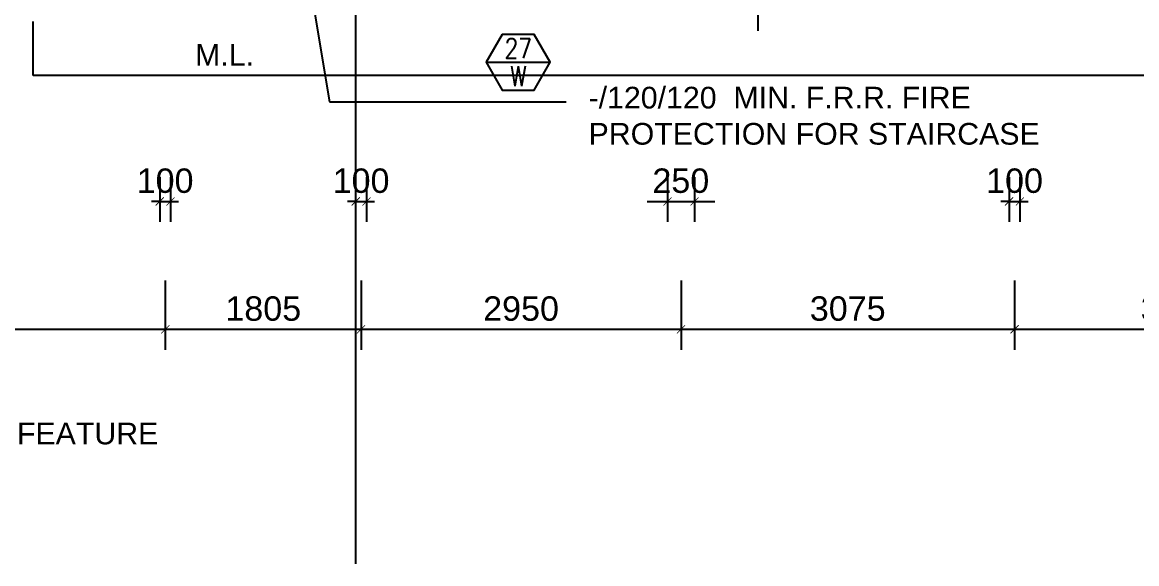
# Model space of a CAD drawing. Header units: millimetres. Extents: x -1214 to 72065, y 7230 to 56310.
# Drawn here: x 51926 to 62201, y 15000 to 19992 of the extents above; entities that cross this region are included whole.
import ezdxf
from ezdxf.enums import TextEntityAlignment as Align

# ---------------------------------------------------------------- set-up
doc = ezdxf.new("R2010")
doc.units = ezdxf.units.MM
doc.header["$MEASUREMENT"] = 0
doc.linetypes.add('CENTERX2', pattern=[101.6, 63.5, -12.7, 12.7, -12.7])
doc.layers.get('0').update_dxf_attribs({"color": 8})
doc.layers.get('Defpoints').update_dxf_attribs({"color": 8})
for name, color, linetype in [('Architectural Features', 8, 'Continuous'), ('GBP Dim', 8, 'Continuous'), ('GBP Text 200', 8, 'Continuous'), ('grid', 8, 'CENTERX2'), ('metal louvres', 8, 'Continuous'), ('TEXT Ref', 8, 'Continuous'), ('Window Mark', 8, 'Continuous')]:
    doc.layers.add(name, color=color, linetype=linetype)
doc.styles.add('BH', font='arial.ttf')
doc.styles.add('ROMANS', font='romans.shx')
doc.dimstyles.new('200 GBP', dxfattribs={"dimscale": 1.5, "dimtxt": 150, "dimasz": 50, "dimexe": 125, "dimexo": 50, "dimgap": 50, "dimtad": 1, "dimdec": 0, "dimzin": 0, "dimdsep": 46, "dimtxsty": 'BH', "dimblk": 'ARCHTICK', "dimcen": 0.09, "dimdle": 125, "dimclrd": 9, "dimclre": 9, "dimclrt": 1, "dimadec": 0, "dimazin": 0, "dimtfac": 1, "dimtdec": 0, "dimtix": 1, "dimtmove": 2, "dimatfit": 3, "dimldrblk": 'ARCHTICK', "dimfxl": 300, "dimfxlon": 1, "dimtolj": 1, "dimtzin": 0, "dimarcsym": 0})
doc.dimstyles.get("Standard").update_dxf_attribs({"dimtxt": 0.18, "dimasz": 0.18, "dimexe": 0.18, "dimexo": 0.0625, "dimgap": 0.09, "dimtad": 0, "dimtih": 1, "dimtoh": 1, "dimdec": 4, "dimzin": 0, "dimdsep": 46, "dimtxsty": 'Standard', "dimcen": 0.09, "dimadec": 0, "dimazin": 0, "dimtfac": 1, "dimtdec": 4, "dimtofl": 0, "dimtmove": 0, "dimatfit": 3, "dimfxl": 1, "dimtolj": 1, "dimtzin": 0, "dimarcsym": 0})

# ---------------------------------------------------------------- blocks, each defined once
blk = doc.blocks.new('A$C65CE4B9A')
at = {"layer": 'grid', "ltscale": 200}
blk.add_line((-14000, 10500), (-14000, -20450), dxfattribs=at)
blk = doc.blocks.new('_ArchTick')
at = {"color": 0, "const_width": 0.1}
blk.add_lwpolyline([(0.5, 0.5), (-0.5, -0.5)], dxfattribs=at)
blk = doc.blocks.new('*D196')
at = {"layer": 'Defpoints', "color": 0, "transparency": 16777216}
for p in [(49270, 19984), (53245, 19184), (53245, 17161)]:
    blk.add_point(p, dxfattribs=at)
at = {"layer": 'GBP Dim', "color": 9, "lineweight": -2, "transparency": 16777216}
for p, q in [((49270, 17611), (49270, 16973)), ((53245, 17611), (53245, 16973)), ((49082, 17161), (53433, 17161))]:
    blk.add_line(p, q, dxfattribs=at)
at = {"layer": 'GBP Dim', "color": 9, "lineweight": -2, "transparency": 16777216, "xscale": 75, "yscale": 75, "zscale": 75, "rotation": 180}
blk.add_blockref('_ArchTick', (49270, 17161), dxfattribs=at)
at = {"layer": 'GBP Dim', "color": 9, "lineweight": -2, "transparency": 16777216, "xscale": 75, "yscale": 75, "zscale": 75}
blk.add_blockref('_ArchTick', (53245, 17161), dxfattribs=at)
at = {"layer": 'GBP Dim', "transparency": 16777216, "insert": (51257, 17351), "char_height": 225, "attachment_point": 5, "style": 'BH'}
blk.add_mtext('\\A1;3975', dxfattribs=at)
blk = doc.blocks.new('*D197')
at = {"layer": 'Defpoints', "color": 0, "transparency": 16777216}
for p in [(55050, 20084), (53245, 19184), (55050, 17161)]:
    blk.add_point(p, dxfattribs=at)
at = {"layer": 'GBP Dim', "color": 9, "lineweight": -2, "transparency": 16777216}
for p, q in [((53245, 17611), (53245, 16973)), ((55050, 17611), (55050, 16973)), ((53058, 17161), (55237, 17161))]:
    blk.add_line(p, q, dxfattribs=at)
at = {"layer": 'GBP Dim', "color": 9, "lineweight": -2, "transparency": 16777216, "xscale": 75, "yscale": 75, "zscale": 75, "rotation": 180}
blk.add_blockref('_ArchTick', (53245, 17161), dxfattribs=at)
at = {"layer": 'GBP Dim', "color": 9, "lineweight": -2, "transparency": 16777216, "xscale": 75, "yscale": 75, "zscale": 75}
blk.add_blockref('_ArchTick', (55050, 17161), dxfattribs=at)
at = {"layer": 'GBP Dim', "transparency": 16777216, "insert": (54148, 17351), "char_height": 225, "attachment_point": 5, "style": 'BH'}
blk.add_mtext('\\A1;1805', dxfattribs=at)
blk = doc.blocks.new('*D198')
at = {"layer": 'Defpoints', "color": 0, "transparency": 16777216}
for p in [(55050, 20084), (58000, 20083), (58000, 17161)]:
    blk.add_point(p, dxfattribs=at)
at = {"layer": 'GBP Dim', "color": 9, "lineweight": -2, "transparency": 16777216}
for p, q in [((55050, 17611), (55050, 16973)), ((58000, 17611), (58000, 16973)), ((54862, 17161), (58187, 17161))]:
    blk.add_line(p, q, dxfattribs=at)
at = {"layer": 'GBP Dim', "color": 9, "lineweight": -2, "transparency": 16777216, "xscale": 75, "yscale": 75, "zscale": 75, "rotation": 180}
blk.add_blockref('_ArchTick', (55050, 17161), dxfattribs=at)
at = {"layer": 'GBP Dim', "color": 9, "lineweight": -2, "transparency": 16777216, "xscale": 75, "yscale": 75, "zscale": 75}
blk.add_blockref('_ArchTick', (58000, 17161), dxfattribs=at)
at = {"layer": 'GBP Dim', "transparency": 16777216, "insert": (56525, 17351), "char_height": 225, "attachment_point": 5, "style": 'BH'}
blk.add_mtext('\\A1;2950', dxfattribs=at)
blk = doc.blocks.new('*D199')
at = {"layer": 'Defpoints', "color": 0, "transparency": 16777216}
for p in [(64100, 22083), (61075, 20084), (64100, 17161)]:
    blk.add_point(p, dxfattribs=at)
at = {"layer": 'GBP Dim', "color": 9, "lineweight": -2, "transparency": 16777216}
for p, q in [((61075, 17611), (61075, 16973)), ((64100, 17611), (64100, 16973)), ((60887, 17161), (64288, 17161))]:
    blk.add_line(p, q, dxfattribs=at)
at = {"layer": 'GBP Dim', "color": 9, "lineweight": -2, "transparency": 16777216, "xscale": 75, "yscale": 75, "zscale": 75, "rotation": 180}
blk.add_blockref('_ArchTick', (61075, 17161), dxfattribs=at)
at = {"layer": 'GBP Dim', "color": 9, "lineweight": -2, "transparency": 16777216, "xscale": 75, "yscale": 75, "zscale": 75}
blk.add_blockref('_ArchTick', (64100, 17161), dxfattribs=at)
at = {"layer": 'GBP Dim', "transparency": 16777216, "insert": (62588, 17351), "char_height": 225, "attachment_point": 5, "style": 'BH'}
blk.add_mtext('\\A1;3025', dxfattribs=at)
blk = doc.blocks.new('MISCWINDOWS')
blk.add_line((-4.04, 0), (4.04, 0))
blk.add_lwpolyline([(-2.02, 3.5), (-4.04, 0), (-2.02, -3.5), (2.02, -3.5), (4.04, 0), (2.02, 3.5)], close=True)
at = {"style": 'BH'}
for tag, p in [('MARK_NUMBER', (0, 1.75)), ('DWG_NUMBER', (0, -1.75))]:
    blk.add_attdef(tag, text='', height=2.5, dxfattribs=at).set_placement(p, align=Align.MIDDLE_CENTER)
blk = doc.blocks.new('*D220')
at = {"layer": 'Defpoints', "color": 0, "transparency": 16777216}
for p in [(58000, 20084), (61075, 20083), (61075, 17161)]:
    blk.add_point(p, dxfattribs=at)
at = {"layer": 'GBP Dim', "color": 9, "lineweight": -2, "transparency": 16777216}
for p, q in [((58000, 17611), (58000, 16973)), ((61075, 17611), (61075, 16973)), ((57812, 17161), (61262, 17161))]:
    blk.add_line(p, q, dxfattribs=at)
at = {"layer": 'GBP Dim', "color": 9, "lineweight": -2, "transparency": 16777216, "xscale": 75, "yscale": 75, "zscale": 75, "rotation": 180}
blk.add_blockref('_ArchTick', (58000, 17161), dxfattribs=at)
at = {"layer": 'GBP Dim', "color": 9, "lineweight": -2, "transparency": 16777216, "xscale": 75, "yscale": 75, "zscale": 75}
blk.add_blockref('_ArchTick', (61075, 17161), dxfattribs=at)
at = {"layer": 'GBP Dim', "transparency": 16777216, "insert": (59537, 17351), "char_height": 225, "attachment_point": 5, "style": 'BH'}
blk.add_mtext('\\A1;3075', dxfattribs=at)
blk = doc.blocks.new('*D230')
at = {"layer": 'Defpoints', "color": 0, "transparency": 16777216}
for p in [(58125, 20875), (58711, 20875), (58125, 20100)]:
    blk.add_point(p, dxfattribs=at)
at = {"layer": 'GBP Dim', "color": 9, "lineweight": -2, "transparency": 16777216}
for p, q in [((58711, 19912), (58711, 21062)), ((58261, 20875), (58898, 20875)), ((58261, 20100), (58898, 20100))]:
    blk.add_line(p, q, dxfattribs=at)
at = {"layer": 'GBP Dim', "color": 9, "lineweight": -2, "transparency": 16777216, "xscale": 75, "yscale": 75, "zscale": 75}
for p, rotation in [((58711, 20875), 90), ((58711, 20100), 270)]:
    blk.add_blockref('_ArchTick', p, dxfattribs=dict(at, rotation=rotation))
at = {"layer": 'GBP Dim', "transparency": 16777216, "insert": (58521, 20487), "char_height": 225, "attachment_point": 5, "rotation": 90, "style": 'BH'}
blk.add_mtext('\\A1;775', dxfattribs=at)
blk = doc.blocks.new('*D236')
at = {"layer": 'Defpoints', "color": 0, "transparency": 16777216}
for p in [(53193, 19368, 0), (53293, 19389), (53293, 18340)]:
    blk.add_point(p, dxfattribs=at)
at = {"layer": 'GBP Dim', "color": 9, "lineweight": -2, "transparency": 16777216}
for p, q in [((53193, 18565), (53193, 18153)), ((53293, 18565), (53293, 18153)), ((53193, 18340), (53118, 18340)), ((53193, 18340), (53293, 18340)), ((53293, 18340), (53368, 18340))]:
    blk.add_line(p, q, dxfattribs=at)
at = {"layer": 'GBP Dim', "color": 9, "lineweight": -2, "transparency": 16777216, "xscale": 75, "yscale": 75, "zscale": 75}
blk.add_blockref('_ArchTick', (53193, 18340), dxfattribs=at)
at = {"layer": 'GBP Dim', "color": 9, "lineweight": -2, "transparency": 16777216, "xscale": 75, "yscale": 75, "zscale": 75, "rotation": 180}
blk.add_blockref('_ArchTick', (53293, 18340), dxfattribs=at)
at = {"layer": 'GBP Dim', "transparency": 16777216, "insert": (53243, 18530), "char_height": 225, "attachment_point": 5, "style": 'BH'}
blk.add_mtext('\\A1;100', dxfattribs=at)
blk = doc.blocks.new('*D237')
at = {"layer": 'Defpoints', "color": 0, "transparency": 16777216}
for p in [(55000, 19368, 0), (55100, 19389), (55100, 18340)]:
    blk.add_point(p, dxfattribs=at)
at = {"layer": 'GBP Dim', "color": 9, "lineweight": -2, "transparency": 16777216}
for p, q in [((55000, 18565), (55000, 18152)), ((55100, 18565), (55100, 18152)), ((55000, 18340), (54925, 18340)), ((55000, 18340), (55100, 18340)), ((55100, 18340), (55175, 18340))]:
    blk.add_line(p, q, dxfattribs=at)
at = {"layer": 'GBP Dim', "color": 9, "lineweight": -2, "transparency": 16777216, "xscale": 75, "yscale": 75, "zscale": 75}
blk.add_blockref('_ArchTick', (55000, 18340), dxfattribs=at)
at = {"layer": 'GBP Dim', "color": 9, "lineweight": -2, "transparency": 16777216, "xscale": 75, "yscale": 75, "zscale": 75, "rotation": 180}
blk.add_blockref('_ArchTick', (55100, 18340), dxfattribs=at)
at = {"layer": 'GBP Dim', "transparency": 16777216, "insert": (55050, 18530), "char_height": 225, "attachment_point": 5, "style": 'BH'}
blk.add_mtext('\\A1;100', dxfattribs=at)
blk = doc.blocks.new('*D238')
at = {"layer": 'Defpoints', "color": 0, "transparency": 16777216}
for p in [(57875, 19368, 0), (58125, 19374), (58125, 18340)]:
    blk.add_point(p, dxfattribs=at)
at = {"layer": 'GBP Dim', "color": 9, "lineweight": -2, "transparency": 16777216}
for p, q in [((57875, 18565), (57875, 18152)), ((58125, 18565), (58125, 18152)), ((57688, 18340), (58313, 18340))]:
    blk.add_line(p, q, dxfattribs=at)
at = {"layer": 'GBP Dim', "color": 9, "lineweight": -2, "transparency": 16777216, "xscale": 75, "yscale": 75, "zscale": 75, "rotation": 180}
blk.add_blockref('_ArchTick', (57875, 18340), dxfattribs=at)
at = {"layer": 'GBP Dim', "color": 9, "lineweight": -2, "transparency": 16777216, "xscale": 75, "yscale": 75, "zscale": 75}
blk.add_blockref('_ArchTick', (58125, 18340), dxfattribs=at)
at = {"layer": 'GBP Dim', "transparency": 16777216, "insert": (57998, 18530), "char_height": 225, "attachment_point": 5, "style": 'BH'}
blk.add_mtext('\\A1;250', dxfattribs=at)
blk = doc.blocks.new('*D239')
at = {"layer": 'Defpoints', "color": 0, "transparency": 16777216}
for p in [(61025, 19368, 0), (61125, 19389), (61125, 18340)]:
    blk.add_point(p, dxfattribs=at)
at = {"layer": 'GBP Dim', "color": 9, "lineweight": -2, "transparency": 16777216}
for p, q in [((61025, 18565), (61025, 18152)), ((61125, 18565), (61125, 18152)), ((61025, 18340), (60950, 18340)), ((61025, 18340), (61125, 18340)), ((61125, 18340), (61200, 18340))]:
    blk.add_line(p, q, dxfattribs=at)
at = {"layer": 'GBP Dim', "color": 9, "lineweight": -2, "transparency": 16777216, "xscale": 75, "yscale": 75, "zscale": 75}
blk.add_blockref('_ArchTick', (61025, 18340), dxfattribs=at)
at = {"layer": 'GBP Dim', "color": 9, "lineweight": -2, "transparency": 16777216, "xscale": 75, "yscale": 75, "zscale": 75, "rotation": 180}
blk.add_blockref('_ArchTick', (61125, 18340), dxfattribs=at)
at = {"layer": 'GBP Dim', "transparency": 16777216, "insert": (61075, 18530), "char_height": 225, "attachment_point": 5, "style": 'BH'}
blk.add_mtext('\\A1;100', dxfattribs=at)

msp = doc.modelspace()

# ---------------------------------------------------------------- linework, layer by layer
at = {"layer": 'Architectural Features', "ltscale": 50}
for p, q in [((52025.9, 19500), (52025.9, 20000)), ((64599.1, 19500), (52025.9, 19500))]:
    msp.add_line(p, q, dxfattribs=at)

# ---------------------------------------------------------------- block references
at = {"layer": 'TEXT Ref'}
msp.add_blockref('A$C65CE4B9A', (69000, 35450), dxfattribs=at)
at = {"layer": 'Window Mark'}
ref = msp.add_blockref('MISCWINDOWS', (56499, 19623.7), dxfattribs=dict(at, xscale=73.25, yscale=73.25, zscale=73.25))
ref.add_attrib('MARK_NUMBER', '27', dxfattribs={"layer": '0', "height": 183.12, "style": 'ROMANS', "width": 0.8}).set_placement((56499, 19751.9), align=Align.MIDDLE_CENTER)
ref.add_attrib('DWG_NUMBER', 'W', dxfattribs={"layer": '0', "height": 183.1, "style": 'ROMANS', "width": 0.8}).set_placement((56499, 19495.5), align=Align.MIDDLE_CENTER)

# ---------------------------------------------------------------- texts
at = {"layer": 'GBP Text 200', "style": 'BH'}
msp.add_text('ARCHITECTURAL FEATURE', height=200, dxfattribs=at).set_placement((49455.4, 16100.4))
at = {"layer": 'GBP Text 200', "insert": (57147.6, 19397.1), "char_height": 200, "width": 4574.274, "attachment_point": 1, "style": 'BH'}
msp.add_mtext('-/120/120  MIN. F.R.R. FIRE PROTECTION FOR STAIRCASE', dxfattribs=at)
at = {"layer": 'metal louvres', "style": 'BH'}
msp.add_text('M.L.', height=200, rotation=0.00004, dxfattribs=at).set_placement((53790.8, 19590.8), align=Align.CENTER)

# ---------------------------------------------------------------- dimensions: what is measured, and where the dimension line sits
at = {"layer": 'GBP Dim'}
for base, p1, p2, picture, middle in [((64100.2, 17161), (61075, 20083.6), (64100.2, 22082.6), '*D199', (62587.6, 17350.9)), ((55050, 17161), (53245, 19183.8), (55050, 20083.6), '*D197', (54147.5, 17350.9)), ((58000, 17161), (55050, 20083.6), (58000, 20082.7), '*D198', (56525, 17350.9)), ((61075, 17161), (58000, 20083.6), (61075, 20082.7), '*D220', (59537.5, 17350.9)), ((53245, 17161), (49269.9, 19983.8), (53245, 19183.8), '*D196', (51257.5, 17350.9))]:
    dim = msp.add_linear_dim(base=base, p1=p1, p2=p2, dimstyle='200 GBP', override={"dimclrt": 256, "dimfxl": 300, "dimfxlon": 1}, dxfattribs=at)
    dim.commit()
    dim.dimension.update_dxf_attribs({"geometry": picture, "text_midpoint": middle})
dim = msp.add_linear_dim(base=(58710.5, 20875), p1=(58125, 20100), p2=(58125, 20875), angle=90, dimstyle='200 GBP', override={"dimclrt": 256}, dxfattribs=at)
dim.commit()
dim.dimension.update_dxf_attribs({"geometry": '*D230', "text_midpoint": (58521.1, 20487.5)})
for base, p1, p2, picture, middle in [((53293.4, 18340), (53193.4, 19368.2, 0), (53293.4, 19389.3), '*D236', (53243.4, 18529.9)), ((55099.7, 18339.7), (54999.7, 19367.9, 0), (55099.7, 19389), '*D237', (55049.7, 18529.6)), ((58125, 18339.7), (57875, 19367.9, 0), (58125, 19373.6), '*D238', (57997.5, 18529.6)), ((61125, 18339.7), (61025, 19367.9, 0), (61125, 19389), '*D239', (61075, 18529.6))]:
    dim = msp.add_linear_dim(base=base, p1=p1, p2=p2, dimstyle='200 GBP', override={"dimclrt": 256, "dimfxl": 150}, dxfattribs=at)
    dim.commit()
    dim.dimension.update_dxf_attribs({"geometry": picture, "text_midpoint": middle, "dimtype": 160})

# ---------------------------------------------------------------- leaders
at = {"layer": 'GBP Text 200'}
msp.add_leader([(53912.5, 24256.7), (54760.1, 19257.2), (56942.4, 19257.2)], dimstyle='Standard', override={"dimscale": 2, "dimtxt": 200, "dimasz": 125, "dimexe": 166.67, "dimexo": 100, "dimgap": 100, "dimtih": 0, "dimtoh": 0, "dimdec": 0, "dimrnd": 5.001, "dimtxsty": 'BH', "dimdle": 166.666667, "dimclrd": 9, "dimclre": 9, "dimclrt": 1, "dimtdec": 0, "dimtix": 1, "dimtofl": 1, "dimtmove": 2, "dimfxl": 50}, dxfattribs=at)

doc.saveas('drawing.dxf')
